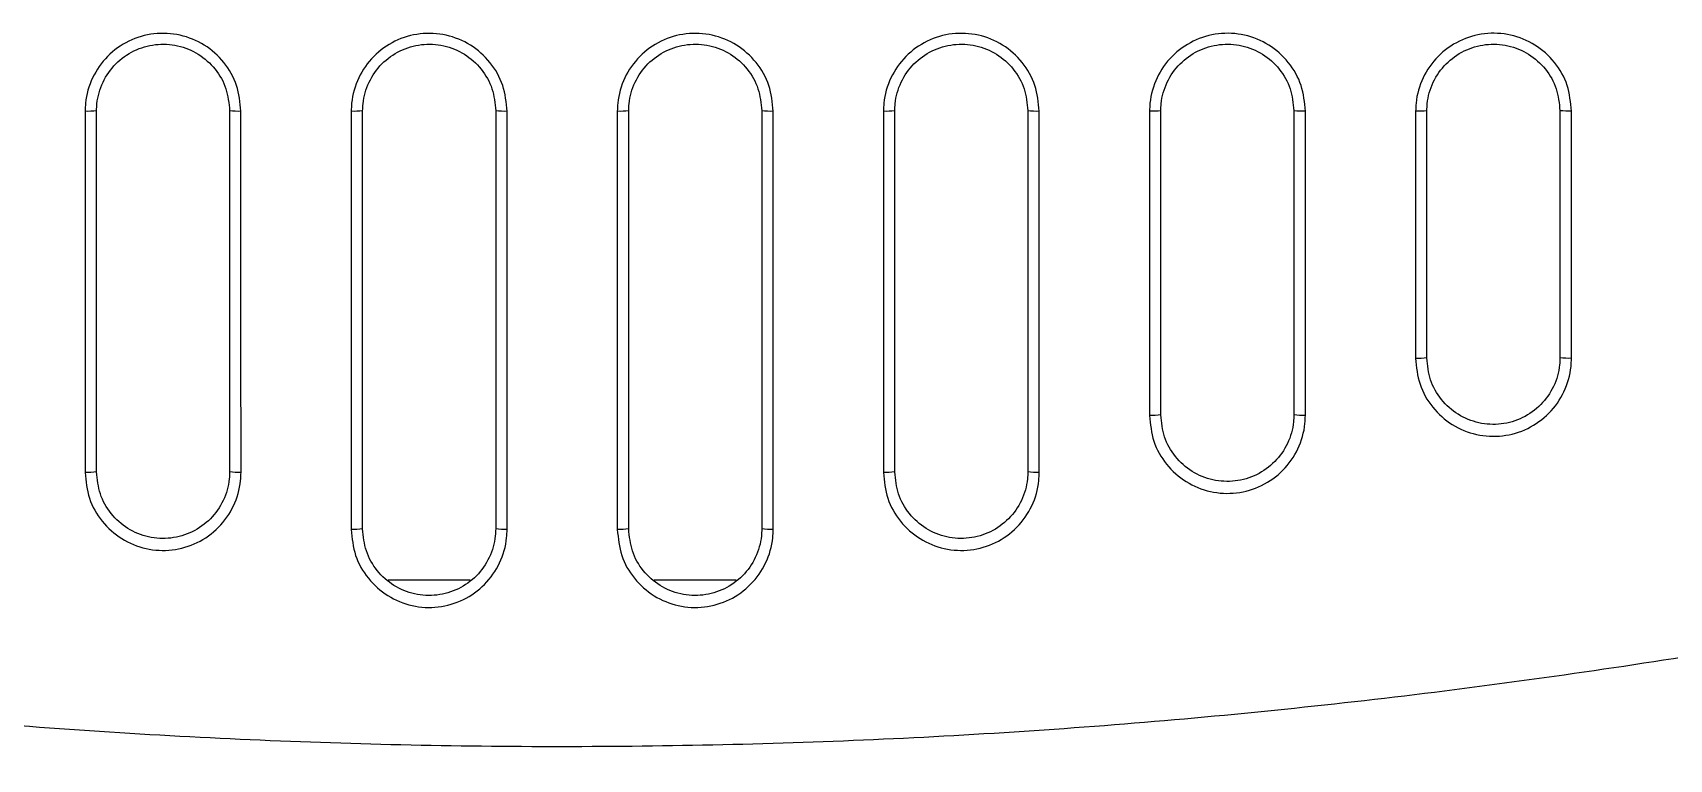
# Model space of a CAD drawing. Header units: inches. Extents: x 12 to 11036, y 8 to 6728.
# Drawn here: x 10847.29 to 10890.34, y 4289.78 to 4308.89 of the extents above; entities that cross this region are included whole.
import ezdxf

# ---------------------------------------------------------------- set-up
doc = ezdxf.new("R2010")
doc.units = ezdxf.units.IN
doc.header["$MEASUREMENT"] = 0

# ---------------------------------------------------------------- blocks, each defined once
blk = doc.blocks.new('A$C114D03CA')
at = {"color": 7, "linetype": 'Continuous', "lineweight": 25}
for p, q in [((-21.869, -19.454), (-21.869, -25.954)), ((-18.369, -25.954), (-18.369, -19.454)), ((-14.869, -19.454), (-14.869, -27.454)), ((-11.369, -27.454), (-11.369, -19.454)), ((-7.869, -19.454), (-7.869, -28.954)), ((-4.369, -28.954), (-4.369, -19.454)), ((-0.869, -19.454), (-0.869, -30.454)), ((2.631, -30.454), (2.631, -19.454)), ((6.131, -19.454), (6.131, -30.454)), ((9.631, -30.454), (9.631, -19.454)), ((13.131, -19.454), (13.131, -28.954)), ((16.631, -28.954), (16.631, -19.454)), ((-0.197, -31.804), (1.959, -31.804)), ((6.803, -31.804), (8.959, -31.804))]:
    blk.add_line(p, q, dxfattribs=at)
at = {"color": 7, "linetype": 'Continuous', "lineweight": 25, "flags": 128}
for points in [[(-1.169, -30.469), (-1.169, -29.869), (-1.17, -27.472), (-1.17, -19.469)], [(2.931, -19.469), (2.931, -20.068), (2.931, -22.465), (2.931, -30.469)], [(5.831, -30.469), (5.831, -29.87), (5.831, -27.473), (5.831, -19.469)], [(9.932, -19.469), (9.932, -20.068), (9.932, -22.465), (9.932, -30.469)]]:
    blk.add_lwpolyline(points, dxfattribs=at)
at = {"color": 7, "linetype": 'Continuous', "lineweight": 25}
for centre, radius, start, end in [((-22.097, -17.494), 1.972, 267.7641, 276.6367), ((-18.146, -17.73), 1.738, 262.6386, 272.4115), ((-15.096, -17.75), 1.719, 267.4522, 277.6005), ((-11.145, -17.882), 1.587, 261.9085, 272.6577), ((-8.095, -17.886), 1.584, 267.2556, 278.2261), ((-4.145, -17.955), 1.515, 261.4884, 272.8053), ((-1.095, -17.955), 1.515, 267.1529, 278.5713), ((2.856, -17.977), 1.494, 261.3355, 272.8662), ((5.906, -17.977), 1.494, 267.1339, 278.664), ((9.857, -17.955), 1.515, 261.43, 272.8465), ((12.907, -17.955), 1.515, 267.1955, 278.5098), ((16.858, -17.886), 1.584, 261.7752, 272.7444), ((-22.096, -24.144), 1.823, 267.6028, 277.1541), ((-18.145, -24.296), 1.673, 262.3252, 272.523), ((-15.095, -25.82), 1.649, 267.3644, 277.8974), ((-11.145, -25.907), 1.563, 261.7579, 272.715), ((-8.095, -27.416), 1.555, 267.2184, 278.361), ((-4.144, -27.46), 1.51, 261.4459, 272.8233), ((12.907, -27.46), 1.51, 267.1763, 278.553), ((16.857, -27.415), 1.555, 261.6408, 272.7813), ((-1.094, -28.963), 1.508, 267.1458, 278.6038), ((2.856, -28.976), 1.494, 261.3356, 272.8668), ((5.906, -28.977), 1.494, 267.132, 278.6648), ((9.857, -28.963), 1.508, 261.3975, 272.8534)]:
    blk.add_arc(centre, radius, start, end, dxfattribs=at)
for points, knots in [([(-22.174, -19.465), (-22.151, -19.235), (-22.106, -18.773), (-21.752, -18.159), (-21.231, -17.693), (-20.58, -17.427), (-19.879, -17.391), (-19.207, -17.589), (-18.637, -17.998), (-18.236, -18.572), (-18.085, -19.093), (-18.075, -19.395), (-18.073, -19.466)], [0, 0, 0, 0, 0.1074923, 0.2149675, 0.3224481, 0.4298982, 0.5372799, 0.6445782, 0.7518195, 0.8590658, 0.9663814, 1, 1, 1, 1]), ([(-15.173, -19.467), (-15.15, -19.236), (-15.105, -18.775), (-14.751, -18.161), (-14.229, -17.694), (-13.578, -17.428), (-12.878, -17.392), (-12.205, -17.59), (-11.635, -17.999), (-11.235, -18.573), (-11.084, -19.095), (-11.074, -19.396), (-11.072, -19.468)], [0, 0, 0, 0, 0.1075236, 0.2150386, 0.3225447, 0.4299844, 0.537322, 0.6445655, 0.7517698, 0.8590135, 0.9663593, 1, 1, 1, 1]), ([(-8.171, -19.468), (-8.149, -19.237), (-8.103, -18.776), (-7.749, -18.162), (-7.228, -17.695), (-6.577, -17.429), (-5.876, -17.393), (-5.204, -17.591), (-4.634, -18), (-4.234, -18.574), (-4.083, -19.095), (-4.073, -19.397), (-4.07, -19.468)], [0, 0, 0, 0, 0.10754, 0.215077, 0.322588, 0.430003, 0.537296, 0.6445, 0.751687, 0.858946, 0.966327, 1, 1, 1, 1]), ([(-1.17, -19.469), (-1.147, -19.238), (-1.102, -18.776), (-0.748, -18.162), (-0.226, -17.696), (0.424, -17.43), (1.125, -17.394), (1.797, -17.591), (2.367, -18), (2.767, -18.574), (2.919, -19.095), (2.929, -19.397), (2.931, -19.469)], [0, 0, 0, 0, 0.107541, 0.215085, 0.322585, 0.429967, 0.537222, 0.6444, 0.751589, 0.858873, 0.96629, 1, 1, 1, 1]), ([(5.831, -19.469), (5.854, -19.238), (5.9, -18.777), (6.254, -18.162), (6.775, -17.696), (7.426, -17.43), (8.126, -17.394), (8.798, -17.591), (9.368, -18), (9.769, -18.573), (9.92, -19.095), (9.93, -19.397), (9.932, -19.469)], [0, 0, 0, 0, 0.107529, 0.215065, 0.322543, 0.429889, 0.537114, 0.644282, 0.751488, 0.858805, 0.966254, 1, 1, 1, 1]), ([(12.833, -19.468), (12.856, -19.238), (12.901, -18.776), (13.255, -18.162), (13.776, -17.696), (14.426, -17.43), (15.126, -17.393), (15.799, -17.59), (16.369, -17.998), (16.77, -18.572), (16.921, -19.094), (16.931, -19.396), (16.934, -19.468)], [0, 0, 0, 0, 0.107505, 0.215022, 0.322468, 0.429781, 0.536987, 0.644163, 0.751397, 0.858749, 0.966223, 1, 1, 1, 1]), ([(-18.369, -19.454), (-18.371, -19.392), (-18.379, -19.135), (-18.508, -18.69), (-18.85, -18.2), (-19.336, -17.851), (-19.91, -17.682), (-20.508, -17.713), (-21.064, -17.94), (-21.509, -18.339), (-21.811, -18.863), (-21.849, -19.257), (-21.869, -19.454)], [0, 0, 0, 0, 0.033624, 0.140938, 0.248154, 0.35535, 0.462608, 0.569977, 0.677445, 0.784967, 0.892484, 1, 1, 1, 1]), ([(-11.369, -19.454), (-11.371, -19.392), (-11.379, -19.135), (-11.508, -18.69), (-11.85, -18.2), (-12.336, -17.851), (-12.91, -17.682), (-13.508, -17.713), (-14.063, -17.94), (-14.508, -18.338), (-14.811, -18.863), (-14.849, -19.257), (-14.869, -19.454)], [0, 0, 0, 0, 0.033649, 0.1410065, 0.2482347, 0.3554021, 0.4626051, 0.5699173, 0.6773586, 0.784892, 0.8924453, 1, 1, 1, 1]), ([(-4.369, -19.454), (-4.371, -19.392), (-4.379, -19.135), (-4.508, -18.69), (-4.85, -18.2), (-5.336, -17.851), (-5.91, -17.682), (-6.508, -17.713), (-7.063, -17.94), (-7.508, -18.338), (-7.811, -18.863), (-7.849, -19.257), (-7.869, -19.454)], [0, 0, 0, 0, 0.033683, 0.141086, 0.248342, 0.355503, 0.462667, 0.569927, 0.67733, 0.784856, 0.892426, 1, 1, 1, 1]), ([(2.631, -19.454), (2.629, -19.392), (2.621, -19.135), (2.492, -18.689), (2.15, -18.2), (1.664, -17.851), (1.09, -17.682), (0.492, -17.713), (-0.063, -17.94), (-0.508, -18.338), (-0.811, -18.863), (-0.849, -19.257), (-0.869, -19.454)], [0, 0, 0, 0, 0.033721, 0.141167, 0.24846, 0.355632, 0.462775, 0.569993, 0.677352, 0.784855, 0.892424, 1, 1, 1, 1]), ([(9.631, -19.454), (9.629, -19.392), (9.621, -19.135), (9.491, -18.689), (9.149, -18.199), (8.663, -17.851), (8.089, -17.682), (7.492, -17.713), (6.937, -17.94), (6.492, -18.339), (6.189, -18.863), (6.151, -19.257), (6.131, -19.454)], [0, 0, 0, 0, 0.033757, 0.14124, 0.248575, 0.355776, 0.462916, 0.570102, 0.677418, 0.784886, 0.892439, 1, 1, 1, 1]), ([(16.631, -19.454), (16.629, -19.392), (16.621, -19.134), (16.491, -18.689), (16.149, -18.199), (15.663, -17.85), (15.089, -17.682), (14.491, -17.713), (13.936, -17.941), (13.491, -18.339), (13.189, -18.863), (13.151, -19.257), (13.131, -19.454)], [0, 0, 0, 0, 0.033787, 0.141297, 0.248678, 0.355918, 0.463074, 0.570243, 0.677519, 0.784946, 0.892468, 1, 1, 1, 1]), ([(-22.172, -25.966), (-22.172, -25.766), (-22.172, -24.767), (-22.173, -22.6), (-22.173, -20.633), (-22.174, -19.465)], [0, 0, 0, 0, 0.092219, 0.461095, 1, 1, 1, 1]), ([(-18.073, -19.466), (-18.073, -19.666), (-18.073, -20.665), (-18.072, -22.832), (-18.072, -24.799), (-18.072, -25.967)], [0, 0, 0, 0, 0.092212, 0.461057, 1, 1, 1, 1]), ([(-15.171, -27.467), (-15.171, -27.268), (-15.171, -26.269), (-15.172, -23.602), (-15.172, -21.135), (-15.173, -19.467)], [0, 0, 0, 0, 0.074918, 0.374588, 1, 1, 1, 1]), ([(-11.072, -19.468), (-11.072, -19.667), (-11.072, -20.666), (-11.071, -23.333), (-11.071, -25.8), (-11.071, -27.468)], [0, 0, 0, 0, 0.074913, 0.374563, 1, 1, 1, 1]), ([(-8.17, -28.968), (-8.17, -28.769), (-8.17, -27.77), (-8.171, -24.603), (-8.171, -21.636), (-8.171, -19.468)], [0, 0, 0, 0, 0.063082, 0.315408, 1, 1, 1, 1]), ([(-4.07, -19.468), (-4.07, -19.668), (-4.07, -20.667), (-4.07, -23.834), (-4.07, -26.801), (-4.07, -28.969)], [0, 0, 0, 0, 0.063079, 0.315396, 1, 1, 1, 1]), ([(12.832, -28.969), (12.832, -28.769), (12.832, -27.77), (12.832, -24.603), (12.833, -21.636), (12.833, -19.468)], [0, 0, 0, 0, 0.063079, 0.315396, 1, 1, 1, 1]), ([(16.934, -19.468), (16.934, -19.668), (16.933, -20.667), (16.933, -23.833), (16.933, -26.8), (16.933, -28.968)], [0, 0, 0, 0, 0.063082, 0.315409, 1, 1, 1, 1]), ([(-18.072, -25.967), (-18.094, -26.198), (-18.14, -26.659), (-18.494, -27.273), (-19.015, -27.74), (-19.666, -28.006), (-20.366, -28.042), (-21.039, -27.844), (-21.608, -27.435), (-22.009, -26.861), (-22.16, -26.339), (-22.17, -26.038), (-22.172, -25.966)], [0, 0, 0, 0, 0.107527, 0.215045, 0.32254, 0.42995, 0.537262, 0.644509, 0.751748, 0.859036, 0.966405, 1, 1, 1, 1]), ([(-21.869, -25.954), (-21.867, -26.015), (-21.859, -26.272), (-21.73, -26.717), (-21.388, -27.207), (-20.902, -27.556), (-20.327, -27.725), (-19.729, -27.694), (-19.174, -27.467), (-18.729, -27.069), (-18.427, -26.544), (-18.388, -26.151), (-18.369, -25.954)], [0, 0, 0, 0, 0.033599, 0.140964, 0.248229, 0.355438, 0.462656, 0.569954, 0.67737, 0.78489, 0.892443, 1, 1, 1, 1]), ([(-11.071, -27.468), (-11.093, -27.699), (-11.139, -28.16), (-11.493, -28.774), (-12.014, -29.241), (-12.665, -29.507), (-13.365, -29.543), (-14.038, -29.345), (-14.607, -28.936), (-15.008, -28.362), (-15.159, -27.841), (-15.169, -27.539), (-15.171, -27.467)], [0, 0, 0, 0, 0.107541, 0.215079, 0.322581, 0.429978, 0.537263, 0.644479, 0.751696, 0.858979, 0.966363, 1, 1, 1, 1]), ([(-14.869, -27.454), (-14.867, -27.515), (-14.858, -27.772), (-14.73, -28.217), (-14.388, -28.707), (-13.902, -29.056), (-13.327, -29.225), (-12.73, -29.194), (-12.174, -28.967), (-11.729, -28.569), (-11.427, -28.045), (-11.388, -27.651), (-11.369, -27.454)], [0, 0, 0, 0, 0.033643, 0.141037, 0.248308, 0.355499, 0.462686, 0.569949, 0.677342, 0.784858, 0.892427, 1, 1, 1, 1]), ([(-4.07, -28.969), (-4.093, -29.199), (-4.138, -29.661), (-4.492, -30.275), (-5.013, -30.741), (-5.664, -31.007), (-6.364, -31.043), (-7.037, -30.846), (-7.606, -30.437), (-8.007, -29.863), (-8.158, -29.341), (-8.168, -29.04), (-8.17, -28.968)], [0, 0, 0, 0, 0.107545, 0.215091, 0.322589, 0.429969, 0.537232, 0.644426, 0.751631, 0.858918, 0.966322, 1, 1, 1, 1]), ([(-7.869, -28.954), (-7.867, -29.015), (-7.858, -29.272), (-7.729, -29.717), (-7.388, -30.207), (-6.901, -30.556), (-6.327, -30.725), (-5.73, -30.694), (-5.174, -30.467), (-4.729, -30.069), (-4.427, -29.545), (-4.388, -29.151), (-4.369, -28.954)], [0, 0, 0, 0, 0.033687, 0.141108, 0.248393, 0.355579, 0.462744, 0.56998, 0.677347, 0.784851, 0.892422, 1, 1, 1, 1]), ([(16.933, -28.968), (16.91, -29.199), (16.864, -29.66), (16.51, -30.274), (15.989, -30.741), (15.339, -31.007), (14.639, -31.043), (13.967, -30.846), (13.397, -30.438), (12.996, -29.864), (12.844, -29.342), (12.835, -29.041), (12.832, -28.969)], [0, 0, 0, 0, 0.107513, 0.215034, 0.322489, 0.429821, 0.537046, 0.644227, 0.751447, 0.858773, 0.966227, 1, 1, 1, 1]), ([(13.131, -28.954), (13.133, -29.015), (13.142, -29.273), (13.271, -29.718), (13.613, -30.208), (14.099, -30.557), (14.673, -30.725), (15.271, -30.694), (15.826, -30.467), (16.271, -30.069), (16.573, -29.544), (16.612, -29.151), (16.631, -28.954)], [0, 0, 0, 0, 0.033782, 0.141268, 0.248614, 0.355834, 0.462998, 0.570194, 0.677498, 0.784939, 0.892465, 1, 1, 1, 1]), ([(2.931, -30.469), (2.908, -30.7), (2.863, -31.161), (2.509, -31.775), (1.987, -32.242), (1.337, -32.508), (0.637, -32.544), (-0.036, -32.346), (-0.605, -31.937), (-1.006, -31.364), (-1.157, -30.842), (-1.167, -30.541), (-1.169, -30.469)], [0, 0, 0, 0, 0.107541, 0.215086, 0.322574, 0.429937, 0.537181, 0.644363, 0.751566, 0.858862, 0.966285, 1, 1, 1, 1]), ([(-0.869, -30.454), (-0.867, -30.515), (-0.858, -30.772), (-0.729, -31.218), (-0.387, -31.707), (0.099, -32.056), (0.673, -32.225), (1.271, -32.194), (1.826, -31.967), (2.271, -31.569), (2.573, -31.044), (2.612, -30.651), (2.631, -30.454)], [0, 0, 0, 0, 0.033725, 0.141171, 0.248474, 0.355663, 0.462818, 0.570033, 0.677377, 0.784864, 0.892428, 1, 1, 1, 1]), ([(9.932, -30.469), (9.909, -30.699), (9.864, -31.161), (9.51, -31.775), (8.988, -32.241), (8.338, -32.507), (7.638, -32.544), (6.965, -32.346), (6.396, -31.938), (5.995, -31.364), (5.844, -30.842), (5.834, -30.541), (5.831, -30.469)], [0, 0, 0, 0, 0.107531, 0.215068, 0.322542, 0.429889, 0.537121, 0.644299, 0.751507, 0.858816, 0.966255, 1, 1, 1, 1]), ([(6.131, -30.454), (6.133, -30.515), (6.142, -30.772), (6.271, -31.218), (6.613, -31.708), (7.099, -32.056), (7.673, -32.225), (8.271, -32.194), (8.826, -31.967), (9.271, -31.569), (9.573, -31.044), (9.612, -30.651), (9.631, -30.454)], [0, 0, 0, 0, 0.033755, 0.141223, 0.248545, 0.355745, 0.4629, 0.570102, 0.677425, 0.784892, 0.892441, 1, 1, 1, 1]), ([(-37.578, -31.375), (-34.821, -31.977), (-29.306, -33.181), (-20.939, -34.502), (-12.526, -35.471), (-4.077, -36.05), (4.39, -36.247), (12.856, -36.053), (21.306, -35.475), (29.718, -34.503), (38.084, -33.178), (43.597, -31.964), (46.354, -31.358)], [0, 0, 0, 0, 0.1, 0.2, 0.3, 0.4, 0.5, 0.6, 0.7, 0.8, 0.899999, 1, 1, 1, 1]), ([(46.188, -35.082), (43.91, -35.575), (39.355, -36.561), (31.668, -37.857), (23.135, -38.923), (13.758, -39.623), (5.158, -39.836), (-2.64, -39.688), (-10.419, -39.254), (-18.962, -38.399), (-28.243, -37.041), (-34.359, -35.747), (-37.416, -35.1)], [0, 0, 0, 0, 0.08293, 0.165856, 0.277333, 0.388878, 0.500354, 0.583365, 0.666377, 0.777563, 0.888816, 1, 1, 1, 1])]:
    blk.add_open_spline(points, degree=3, knots=knots, dxfattribs=at)

msp = doc.modelspace()

# ---------------------------------------------------------------- block references
at = {"xscale": -1}
msp.add_blockref('A$C114D03CA', (10865.599, 4326.296), dxfattribs=at)

doc.saveas('drawing.dxf')
